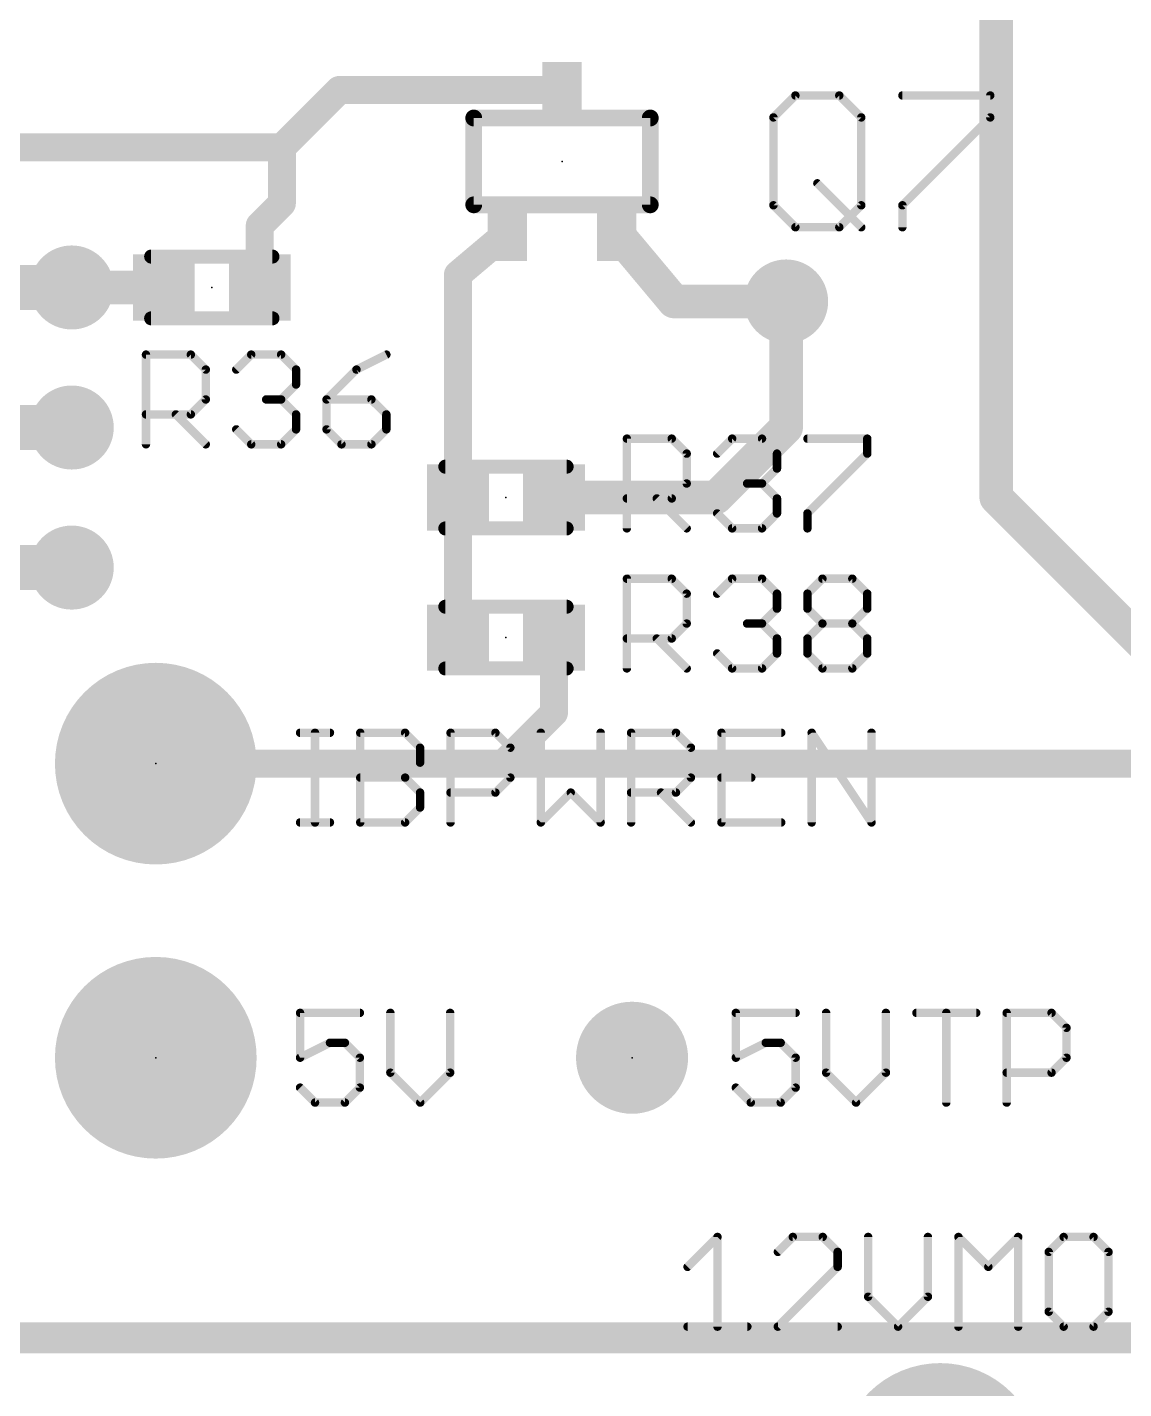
# Model space of a CAD drawing. Extents: x -19 to 124, y 0 to 88.
# Drawn here: x 13.57 to 23.51, y 50.34 to 62.68 of the extents above; entities that cross this region are included whole.
import ezdxf

# ---------------------------------------------------------------- set-up
doc = ezdxf.new("R2010")
doc.units = 0
for name, color, linetype in [('1', 12, 'CONTINUOUS'), ('15', 21, 'CONTINUOUS'), ('16', 132, 'CONTINUOUS'), ('17', 110, 'CONTINUOUS'), ('18', 110, 'CONTINUOUS'), ('21', 253, 'CONTINUOUS'), ('23', 53, 'CONTINUOUS'), ('25', 253, 'CONTINUOUS')]:
    doc.layers.add(name, color=color, linetype=linetype)

# ---------------------------------------------------------------- blocks, each defined once
blk = doc.blocks.new('ROUNDP')
at = {"const_width": 0.5}
blk.add_lwpolyline([(0, -0.25, 1), (0, 0.25, 1), (0, -0.25)], format="xyb", dxfattribs=at)
blk = doc.blocks.new('RECT')
blk.add_solid([(-0.5, -0.5), (0.5, -0.5), (-0.5, 0.5), (0.5, 0.5)])
blk = doc.blocks.new('ROUNDV')
at = {"const_width": 0.5}
blk.add_lwpolyline([(0, -0.25, 1), (0, 0.25, 1), (0, -0.25)], format="xyb", dxfattribs=at)

msp = doc.modelspace()

# ---------------------------------------------------------------- linework, layer by layer
at = {"layer": '1'}
for points, const_width in [([(22.352, 66.548), (22.352, 58.42)], 0.3048), ([(16.3957, 62.1157), (15.875, 61.595)], 0.254), ([(18.415, 62.1157), (16.3957, 62.1157)], 0.254), ([(12.508, 61.595), (15.875, 61.595)], 0.254), ([(15.875, 61.087), (15.875, 61.595)], 0.254), ([(15.675, 60.887), (15.875, 61.087)], 0.254), ([(15.675, 60.325), (15.675, 60.887)], 0.254), ([(17.472, 60.4425), (17.9197, 60.8203)], 0.254), ([(18.9103, 60.8203), (19.431, 60.198)], 0.3048), ([(12.508, 60.325), (13.97, 60.325)], 0.4064), ([(17.472, 58.42), (17.472, 60.4425)], 0.254), ([(13.97, 60.325), (14.805, 60.325)], 0.3048), ([(19.431, 60.198), (20.447, 60.198)], 0.3048), ([(20.447, 59.055), (20.447, 60.198)], 0.3048), ([(12.508, 59.055), (13.97, 59.055)], 0.4064), ([(19.812, 58.42), (20.447, 59.055)], 0.3048), ([(17.472, 57.15), (17.472, 58.42)], 0.254), ([(18.342, 58.42), (19.812, 58.42)], 0.3048), ([(22.352, 58.42), (23.876, 56.896)], 0.3048), ([(12.508, 57.785), (13.97, 57.785)], 0.4064), ([(18.342, 57.15), (18.342, 56.4674)], 0.254), ([(18.342, 56.4674), (17.8816, 56.007)], 0.254), ([(17.8816, 56.007), (14.732, 56.007)], 0.254)]:
    msp.add_lwpolyline(points, dxfattribs=dict(at, const_width=const_width))
for points, const_width in [([(16.3957, 62.1792, 1), (16.3957, 62.0522)], 0.127), ([(16.4406, 62.0708, 1), (16.3508, 62.1606)], 0.127), ([(18.415, 62.0522, 1), (18.415, 62.1792)], 0.127), ([(15.9385, 61.595, 1), (15.8115, 61.595)], 0.127), ([(15.8301, 61.6399, 1), (15.9199, 61.5501)], 0.127), ([(15.875, 61.5315, 1), (15.875, 61.6585)], 0.127), ([(15.8115, 61.087, 1), (15.9385, 61.087)], 0.127), ([(15.9199, 61.0421, 1), (15.8301, 61.1319)], 0.127), ([(15.7385, 60.887, 1), (15.6115, 60.887)], 0.127), ([(15.6301, 60.9319, 1), (15.7199, 60.8421)], 0.127), ([(17.9607, 60.7718, 1), (17.8787, 60.8688)], 0.127), ([(18.9687, 60.8692, 1), (18.8519, 60.7714)], 0.1524), ([(13.97, 60.2234, 1), (13.97, 60.4266)], 0.2032), ([(17.5355, 60.4425, 1), (17.4085, 60.4425)], 0.127), ([(17.431, 60.491, 1), (17.513, 60.394)], 0.127), ([(13.97, 60.4012, 1), (13.97, 60.2488)], 0.1524), ([(14.805, 60.2488, 1), (14.805, 60.4012)], 0.1524), ([(15.6115, 60.325, 1), (15.7385, 60.325)], 0.127), ([(19.431, 60.2742, 1), (19.431, 60.1218)], 0.1524), ([(19.3726, 60.1491, 1), (19.4894, 60.2469)], 0.1524), ([(20.5232, 60.198, 1), (20.3708, 60.198)], 0.1524), ([(20.447, 60.1218, 1), (20.447, 60.2742)], 0.1524), ([(13.97, 58.9534, 1), (13.97, 59.1566)], 0.2032), ([(20.5009, 59.0011, 1), (20.3931, 59.1089)], 0.1524), ([(20.3708, 59.055, 1), (20.5232, 59.055)], 0.1524), ([(17.5355, 58.42, 1), (17.4085, 58.42)], 0.127), ([(18.342, 58.4962, 1), (18.342, 58.3438)], 0.1524), ([(19.7581, 58.4739, 1), (19.8659, 58.3661)], 0.1524), ([(19.812, 58.3438, 1), (19.812, 58.4962)], 0.1524), ([(22.4059, 58.4739, 1), (22.2981, 58.3661)], 0.1524), ([(17.4085, 58.42, 1), (17.5355, 58.42)], 0.127), ([(22.2758, 58.42, 1), (22.4282, 58.42)], 0.1524), ([(13.97, 57.6834, 1), (13.97, 57.8866)], 0.2032), ([(17.4085, 57.15, 1), (17.5355, 57.15)], 0.127), ([(18.4055, 57.15, 1), (18.2785, 57.15)], 0.127), ([(18.3869, 56.4225, 1), (18.2971, 56.5123)], 0.127), ([(18.2785, 56.4674, 1), (18.4055, 56.4674)], 0.127), ([(14.732, 56.0705, 1), (14.732, 55.9435)], 0.127), ([(17.8367, 56.0519, 1), (17.9265, 55.9621)], 0.127), ([(17.8816, 55.9435, 1), (17.8816, 56.0705)], 0.127)]:
    msp.add_lwpolyline(points, format="xyb", dxfattribs=dict(at, const_width=const_width))
at = {"layer": '15', "const_width": 0.2794}
msp.add_lwpolyline([(10.922, 50.8), (39.37, 50.8)], dxfattribs=at)
at = {"layer": '16', "const_width": 0.254}
msp.add_lwpolyline([(14.732, 56.007), (27.813, 56.007)], dxfattribs=at)
at = {"layer": '16', "const_width": 0.127}
msp.add_lwpolyline([(14.732, 56.0705, 1), (14.732, 55.9435)], format="xyb", dxfattribs=at)
at = {"layer": '21'}
for points, const_width in [([(19.2151, 61.8617), (17.6149, 61.8617)], 0.1524), ([(17.6149, 61.8617), (17.6149, 61.0743)], 0.1524), ([(19.2151, 61.0743), (19.2151, 61.8617)], 0.1524), ([(17.6149, 61.0743), (19.2151, 61.0743)], 0.1524), ([(14.69, 60.605), (15.79, 60.605)], 0.127), ([(14.69, 60.045), (15.79, 60.045)], 0.127), ([(17.357, 58.7), (18.457, 58.7)], 0.127), ([(17.357, 58.14), (18.457, 58.14)], 0.127), ([(17.357, 57.43), (18.457, 57.43)], 0.127), ([(17.357, 56.87), (18.457, 56.87)], 0.127)]:
    msp.add_lwpolyline(points, dxfattribs=dict(at, const_width=const_width))
for points, const_width in [([(17.6149, 61.8998, 1), (17.6149, 61.8236)], 0.0762), ([(17.653, 61.8617, 1), (17.5768, 61.8617)], 0.0762), ([(19.2532, 61.8617, 1), (19.177, 61.8617)], 0.0762), ([(19.2151, 61.8236, 1), (19.2151, 61.8998)], 0.0762), ([(17.6149, 61.1124, 1), (17.6149, 61.0362)], 0.0762), ([(19.2151, 61.0362, 1), (19.2151, 61.1124)], 0.0762), ([(17.5768, 61.0743, 1), (17.653, 61.0743)], 0.0762), ([(19.177, 61.0743, 1), (19.2532, 61.0743)], 0.0762), ([(14.69, 60.6368, 1), (14.69, 60.5733)], 0.0635), ([(15.79, 60.5733, 1), (15.79, 60.6368)], 0.0635), ([(14.69, 60.0768, 1), (14.69, 60.0132)], 0.0635), ([(15.79, 60.0132, 1), (15.79, 60.0768)], 0.0635), ([(17.357, 58.7318, 1), (17.357, 58.6683)], 0.0635), ([(18.457, 58.6683, 1), (18.457, 58.7318)], 0.0635), ([(17.357, 58.1718, 1), (17.357, 58.1082)], 0.0635), ([(18.457, 58.1082, 1), (18.457, 58.1718)], 0.0635), ([(17.357, 57.4618, 1), (17.357, 57.3982)], 0.0635), ([(18.457, 57.3982, 1), (18.457, 57.4618)], 0.0635), ([(17.357, 56.9018, 1), (17.357, 56.8383)], 0.0635), ([(18.457, 56.8383, 1), (18.457, 56.9018)], 0.0635)]:
    msp.add_lwpolyline(points, format="xyb", dxfattribs=dict(at, const_width=const_width))
at = {"layer": '23'}
for p in [(18.415, 61.468), (15.24, 60.325), (17.907, 58.42), (17.907, 57.15), (14.732, 56.007), (14.732, 53.34), (19.05, 53.34)]:
    msp.add_point(p, dxfattribs=at)
at = {"layer": '25', "const_width": 0.0762}
for points in [[(20.3317, 61.8668), (20.5308, 62.0659)], [(20.5308, 62.0659), (20.9291, 62.0659)], [(20.9291, 62.0659), (21.1283, 61.8668)], [(21.5011, 62.0659), (22.2976, 62.0659)], [(22.2976, 62.0659), (22.2976, 61.8668)], [(20.3317, 61.0702), (20.3317, 61.8668)], [(21.1283, 61.8668), (21.1283, 61.0702)], [(22.2976, 61.8668), (21.5011, 61.0702)], [(20.73, 61.2694), (21.1283, 60.8711)], [(20.5308, 60.8711), (20.3317, 61.0702)], [(21.1283, 61.0702), (20.9291, 60.8711)], [(21.5011, 61.0702), (21.5011, 60.8711)], [(20.9291, 60.8711), (20.5308, 60.8711)], [(14.6431, 58.9026), (14.6431, 59.7161)], [(14.6431, 59.7161), (15.0498, 59.7161)], [(15.0498, 59.7161), (15.1854, 59.5805)], [(15.4617, 59.5805), (15.5973, 59.7161)], [(15.5973, 59.7161), (15.8684, 59.7161)], [(15.8684, 59.7161), (16.004, 59.5805)], [(16.8226, 59.7161), (16.5514, 59.5805)], [(15.1854, 59.5805), (15.1854, 59.3093)], [(16.004, 59.5805), (16.004, 59.4449)], [(16.5514, 59.5805), (16.2803, 59.3093)], [(16.004, 59.4449), (15.8684, 59.3093)], [(15.1854, 59.3093), (15.0498, 59.1738)], [(15.8684, 59.3093), (15.7328, 59.3093)], [(15.8684, 59.3093), (16.004, 59.1738)], [(16.2803, 59.3093), (16.2803, 59.0382)], [(16.687, 59.3093), (16.2803, 59.3093)], [(16.8226, 59.1738), (16.687, 59.3093)], [(15.0498, 59.1738), (14.6431, 59.1738)], [(14.9143, 59.1738), (15.1854, 58.9026)], [(16.004, 59.1738), (16.004, 59.0382)], [(16.8226, 59.0382), (16.8226, 59.1738)], [(15.5973, 58.9026), (15.4617, 59.0382)], [(16.004, 59.0382), (15.8684, 58.9026)], [(16.2803, 59.0382), (16.4158, 58.9026)], [(16.687, 58.9026), (16.8226, 59.0382)], [(15.8684, 58.9026), (15.5973, 58.9026)], [(16.4158, 58.9026), (16.687, 58.9026)], [(19.0032, 58.1406), (19.0032, 58.9541)], [(19.0032, 58.9541), (19.41, 58.9541)], [(19.41, 58.9541), (19.5456, 58.8185)], [(19.8218, 58.8185), (19.9574, 58.9541)], [(19.9574, 58.9541), (20.2286, 58.9541)], [(20.2286, 58.9541), (20.3641, 58.8185)], [(20.6404, 58.9541), (21.1827, 58.9541)], [(21.1827, 58.9541), (21.1827, 58.8185)], [(19.5456, 58.8185), (19.5456, 58.5473)], [(20.3641, 58.8185), (20.3641, 58.6829)], [(21.1827, 58.8185), (20.6404, 58.2762)], [(20.3641, 58.6829), (20.2286, 58.5473)], [(19.5456, 58.5473), (19.41, 58.4118)], [(20.2286, 58.5473), (20.093, 58.5473)], [(20.2286, 58.5473), (20.3641, 58.4118)], [(19.41, 58.4118), (19.0032, 58.4118)], [(19.2744, 58.4118), (19.5456, 58.1406)], [(20.3641, 58.4118), (20.3641, 58.2762)], [(19.9574, 58.1406), (19.8218, 58.2762)], [(20.3641, 58.2762), (20.2286, 58.1406)], [(20.6404, 58.2762), (20.6404, 58.1406)], [(20.2286, 58.1406), (19.9574, 58.1406)], [(19.0032, 56.8706), (19.0032, 57.6841)], [(19.0032, 57.6841), (19.41, 57.6841)], [(19.41, 57.6841), (19.5456, 57.5485)], [(19.8218, 57.5485), (19.9574, 57.6841)], [(19.9574, 57.6841), (20.2286, 57.6841)], [(20.2286, 57.6841), (20.3641, 57.5485)], [(20.6404, 57.5485), (20.776, 57.6841)], [(20.776, 57.6841), (21.0471, 57.6841)], [(21.0471, 57.6841), (21.1827, 57.5485)], [(19.5456, 57.5485), (19.5456, 57.2773)], [(20.3641, 57.5485), (20.3641, 57.4129)], [(20.6404, 57.4129), (20.6404, 57.5485)], [(21.1827, 57.5485), (21.1827, 57.4129)], [(20.3641, 57.4129), (20.2286, 57.2773)], [(20.776, 57.2773), (20.6404, 57.4129)], [(21.1827, 57.4129), (21.0471, 57.2773)], [(19.5456, 57.2773), (19.41, 57.1418)], [(20.2286, 57.2773), (20.093, 57.2773)], [(20.2286, 57.2773), (20.3641, 57.1418)], [(20.6404, 57.1418), (20.776, 57.2773)], [(20.776, 57.2773), (21.0471, 57.2773)], [(21.0471, 57.2773), (21.1827, 57.1418)], [(19.41, 57.1418), (19.0032, 57.1418)], [(19.2744, 57.1418), (19.5456, 56.8706)], [(20.3641, 57.1418), (20.3641, 57.0062)], [(20.6404, 57.0062), (20.6404, 57.1418)], [(21.1827, 57.1418), (21.1827, 57.0062)], [(19.9574, 56.8706), (19.8218, 57.0062)], [(20.3641, 57.0062), (20.2286, 56.8706)], [(20.776, 56.8706), (20.6404, 57.0062)], [(21.1827, 57.0062), (21.0471, 56.8706)], [(20.2286, 56.8706), (19.9574, 56.8706)], [(21.0471, 56.8706), (20.776, 56.8706)], [(16.0401, 56.2871), (16.3113, 56.2871)], [(16.1757, 55.4736), (16.1757, 56.2871)], [(16.5858, 55.4736), (16.5858, 56.2871)], [(16.5858, 56.2871), (16.9926, 56.2871)], [(16.9926, 56.2871), (17.1281, 56.1515)], [(17.4044, 55.4736), (17.4044, 56.2871)], [(17.4044, 56.2871), (17.8111, 56.2871)], [(17.8111, 56.2871), (17.9467, 56.1515)], [(18.223, 56.2871), (18.223, 55.4736)], [(18.7653, 55.4736), (18.7653, 56.2871)], [(19.0416, 55.4736), (19.0416, 56.2871)], [(19.0416, 56.2871), (19.4483, 56.2871)], [(19.4483, 56.2871), (19.5839, 56.1515)], [(20.4025, 56.2871), (19.8601, 56.2871)], [(19.8601, 56.2871), (19.8601, 55.4736)], [(20.6787, 55.4736), (20.6787, 56.2871)], [(20.6787, 56.2871), (21.221, 55.4736)], [(21.221, 55.4736), (21.221, 56.2871)], [(17.1281, 56.1515), (17.1281, 56.0159)], [(17.9467, 56.1515), (17.9467, 55.8803)], [(19.5839, 56.1515), (19.5839, 55.8803)], [(17.1281, 56.0159), (16.9926, 55.8803)], [(16.5858, 55.8803), (16.9926, 55.8803)], [(16.9926, 55.8803), (17.1281, 55.7448)], [(17.9467, 55.8803), (17.8111, 55.7448)], [(19.5839, 55.8803), (19.4483, 55.7448)], [(19.8601, 55.8803), (20.1313, 55.8803)], [(17.1281, 55.7448), (17.1281, 55.6092)], [(17.8111, 55.7448), (17.4044, 55.7448)], [(18.223, 55.4736), (18.4941, 55.7448)], [(18.4941, 55.7448), (18.7653, 55.4736)], [(19.4483, 55.7448), (19.0416, 55.7448)], [(19.3127, 55.7448), (19.5839, 55.4736)], [(17.1281, 55.6092), (16.9926, 55.4736)], [(16.0401, 55.4736), (16.3113, 55.4736)], [(16.9926, 55.4736), (16.5858, 55.4736)], [(19.8601, 55.4736), (20.4025, 55.4736)], [(16.5824, 53.7471), (16.0401, 53.7471)], [(16.0401, 53.7471), (16.0401, 53.3403)], [(16.8587, 53.7471), (16.8587, 53.2048)], [(17.401, 53.2048), (17.401, 53.7471)], [(20.5333, 53.7471), (19.9909, 53.7471)], [(19.9909, 53.7471), (19.9909, 53.3403)], [(20.8095, 53.7471), (20.8095, 53.2048)], [(21.3519, 53.2048), (21.3519, 53.7471)], [(21.6281, 53.7471), (22.1704, 53.7471)], [(21.8993, 52.9336), (21.8993, 53.7471)], [(22.4467, 52.9336), (22.4467, 53.7471)], [(22.4467, 53.7471), (22.8534, 53.7471)], [(22.8534, 53.7471), (22.989, 53.6115)], [(22.989, 53.6115), (22.989, 53.3403)], [(16.0401, 53.3403), (16.3113, 53.4759)], [(16.3113, 53.4759), (16.4468, 53.4759)], [(16.4468, 53.4759), (16.5824, 53.3403)], [(19.9909, 53.3403), (20.2621, 53.4759)], [(20.2621, 53.4759), (20.3977, 53.4759)], [(20.3977, 53.4759), (20.5333, 53.3403)], [(16.5824, 53.3403), (16.5824, 53.0692)], [(20.5333, 53.3403), (20.5333, 53.0692)], [(22.989, 53.3403), (22.8534, 53.2048)], [(16.8587, 53.2048), (17.1298, 52.9336)], [(17.1298, 52.9336), (17.401, 53.2048)], [(20.8095, 53.2048), (21.0807, 52.9336)], [(21.0807, 52.9336), (21.3519, 53.2048)], [(22.8534, 53.2048), (22.4467, 53.2048)], [(16.1757, 52.9336), (16.0401, 53.0692)], [(16.5824, 53.0692), (16.4468, 52.9336)], [(20.1265, 52.9336), (19.9909, 53.0692)], [(20.5333, 53.0692), (20.3977, 52.9336)], [(16.4468, 52.9336), (16.1757, 52.9336)], [(20.3977, 52.9336), (20.1265, 52.9336)], [(19.5534, 51.4439), (19.8245, 51.7151)], [(19.8245, 51.7151), (19.8245, 50.9016)], [(20.5075, 51.7151), (20.3719, 51.5795)], [(20.7787, 51.7151), (20.5075, 51.7151)], [(20.9143, 51.5795), (20.7787, 51.7151)], [(21.1905, 51.7151), (21.1905, 51.1728)], [(21.7328, 51.1728), (21.7328, 51.7151)], [(22.0091, 50.9016), (22.0091, 51.7151)], [(22.0091, 51.7151), (22.2803, 51.4439)], [(22.2803, 51.4439), (22.5514, 51.7151)], [(22.5514, 51.7151), (22.5514, 50.9016)], [(22.9633, 51.7151), (22.8277, 51.5795)], [(23.2344, 51.7151), (22.9633, 51.7151)], [(23.37, 51.5795), (23.2344, 51.7151)], [(20.9143, 51.4439), (20.9143, 51.5795)], [(22.8277, 51.5795), (22.8277, 51.0372)], [(23.37, 51.0372), (23.37, 51.5795)], [(20.3719, 50.9016), (20.9143, 51.4439)], [(21.1905, 51.1728), (21.4617, 50.9016)], [(21.4617, 50.9016), (21.7328, 51.1728)], [(22.8277, 51.0372), (22.9633, 50.9016)], [(23.2344, 50.9016), (23.37, 51.0372)], [(19.5534, 50.9016), (20.0957, 50.9016)], [(20.9143, 50.9016), (20.3719, 50.9016)], [(22.9633, 50.9016), (23.2344, 50.9016)]]:
    msp.add_lwpolyline(points, dxfattribs=at)
at = {"layer": '25', "const_width": 0.0381}
for points in [[(20.5308, 62.085, 1), (20.5308, 62.0469)], [(20.5443, 62.0524, 1), (20.5174, 62.0794)], [(20.9426, 62.0794, 1), (20.9156, 62.0524)], [(20.9291, 62.0469, 1), (20.9291, 62.085)], [(21.5011, 62.085, 1), (21.5011, 62.0469)], [(22.3167, 62.0659, 1), (22.2786, 62.0659)], [(22.2976, 62.0469, 1), (22.2976, 62.085)], [(20.3508, 61.8668, 1), (20.3127, 61.8668)], [(20.3182, 61.8803, 1), (20.3452, 61.8533)], [(21.1473, 61.8668, 1), (21.1092, 61.8668)], [(21.1148, 61.8533, 1), (21.1417, 61.8803)], [(22.2786, 61.8668, 1), (22.3167, 61.8668)], [(22.3111, 61.8533, 1), (22.2842, 61.8803)], [(20.7434, 61.2828, 1), (20.7165, 61.2559)], [(20.3452, 61.0837, 1), (20.3182, 61.0568)], [(20.3127, 61.0702, 1), (20.3508, 61.0702)], [(21.1092, 61.0702, 1), (21.1473, 61.0702)], [(21.1417, 61.0568, 1), (21.1148, 61.0837)], [(21.5202, 61.0702, 1), (21.4821, 61.0702)], [(21.4876, 61.0837, 1), (21.5146, 61.0568)], [(20.5308, 60.8902, 1), (20.5308, 60.8521)], [(20.5174, 60.8576, 1), (20.5443, 60.8846)], [(20.9156, 60.8846, 1), (20.9426, 60.8576)], [(20.9291, 60.8521, 1), (20.9291, 60.8902)], [(21.1148, 60.8576, 1), (21.1417, 60.8846)], [(21.4821, 60.8711, 1), (21.5202, 60.8711)], [(14.6431, 59.7351, 1), (14.6431, 59.697)], [(14.6622, 59.7161, 1), (14.6241, 59.7161)], [(15.0633, 59.7296, 1), (15.0364, 59.7026)], [(15.0498, 59.697, 1), (15.0498, 59.7351)], [(15.5973, 59.7351, 1), (15.5973, 59.697)], [(15.6107, 59.7026, 1), (15.5838, 59.7296)], [(15.8819, 59.7296, 1), (15.855, 59.7026)], [(15.8684, 59.697, 1), (15.8684, 59.7351)], [(16.8311, 59.6991, 1), (16.8141, 59.7331)], [(15.2045, 59.5805, 1), (15.1664, 59.5805)], [(15.172, 59.567, 1), (15.1989, 59.594)], [(15.4482, 59.594, 1), (15.4751, 59.567)], [(16.0231, 59.5805, 1), (15.985, 59.5805)], [(15.9905, 59.567, 1), (16.0175, 59.594)], [(16.5429, 59.5976, 1), (16.5599, 59.5635)], [(16.5649, 59.567, 1), (16.5379, 59.594)], [(15.985, 59.4449, 1), (16.0231, 59.4449)], [(16.0175, 59.4315, 1), (15.9905, 59.4584)], [(15.1664, 59.3093, 1), (15.2045, 59.3093)], [(15.1989, 59.2959, 1), (15.172, 59.3228)], [(15.7328, 59.3284, 1), (15.7328, 59.2903)], [(15.8819, 59.3228, 1), (15.855, 59.2959)], [(15.855, 59.3228, 1), (15.8819, 59.2959)], [(15.8684, 59.2903, 1), (15.8684, 59.3284)], [(16.2993, 59.3093, 1), (16.2612, 59.3093)], [(16.2803, 59.3284, 1), (16.2803, 59.2903)], [(16.2668, 59.3228, 1), (16.2937, 59.2959)], [(16.7005, 59.3228, 1), (16.6735, 59.2959)], [(16.687, 59.2903, 1), (16.687, 59.3284)], [(14.6431, 59.1928, 1), (14.6431, 59.1547)], [(14.9277, 59.1872, 1), (14.9008, 59.1603)], [(15.0364, 59.1872, 1), (15.0633, 59.1603)], [(15.0498, 59.1547, 1), (15.0498, 59.1928)], [(16.0231, 59.1738, 1), (15.985, 59.1738)], [(15.9905, 59.1603, 1), (16.0175, 59.1872)], [(16.8416, 59.1738, 1), (16.8035, 59.1738)], [(16.8091, 59.1603, 1), (16.8361, 59.1872)], [(15.4751, 59.0517, 1), (15.4482, 59.0247)], [(15.985, 59.0382, 1), (16.0231, 59.0382)], [(16.0175, 59.0247, 1), (15.9905, 59.0517)], [(16.2937, 59.0517, 1), (16.2668, 59.0247)], [(16.2612, 59.0382, 1), (16.2993, 59.0382)], [(16.8035, 59.0382, 1), (16.8416, 59.0382)], [(16.8361, 59.0247, 1), (16.8091, 59.0517)], [(14.6241, 58.9026, 1), (14.6622, 58.9026)], [(15.172, 58.8891, 1), (15.1989, 58.9161)], [(15.5973, 58.9216, 1), (15.5973, 58.8835)], [(15.5838, 58.8891, 1), (15.6107, 58.9161)], [(15.855, 58.9161, 1), (15.8819, 58.8891)], [(15.8684, 58.8835, 1), (15.8684, 58.9216)], [(16.4158, 58.9216, 1), (16.4158, 58.8835)], [(16.4024, 58.8891, 1), (16.4293, 58.9161)], [(16.6735, 58.9161, 1), (16.7005, 58.8891)], [(16.687, 58.8835, 1), (16.687, 58.9216)], [(19.0032, 58.9731, 1), (19.0032, 58.935)], [(19.0223, 58.9541, 1), (18.9842, 58.9541)], [(19.4234, 58.9676, 1), (19.3965, 58.9406)], [(19.41, 58.935, 1), (19.41, 58.9731)], [(19.9574, 58.9731, 1), (19.9574, 58.935)], [(19.9709, 58.9406, 1), (19.9439, 58.9676)], [(20.242, 58.9676, 1), (20.2151, 58.9406)], [(20.2286, 58.935, 1), (20.2286, 58.9731)], [(20.6404, 58.9731, 1), (20.6404, 58.935)], [(21.2018, 58.9541, 1), (21.1637, 58.9541)], [(21.1827, 58.935, 1), (21.1827, 58.9731)], [(19.5646, 58.8185, 1), (19.5265, 58.8185)], [(19.5321, 58.805, 1), (19.559, 58.832)], [(19.8083, 58.832, 1), (19.8353, 58.805)], [(20.3832, 58.8185, 1), (20.3451, 58.8185)], [(20.3507, 58.805, 1), (20.3776, 58.832)], [(21.1637, 58.8185, 1), (21.2018, 58.8185)], [(21.1962, 58.805, 1), (21.1692, 58.832)], [(20.3451, 58.6829, 1), (20.3832, 58.6829)], [(20.3776, 58.6695, 1), (20.3507, 58.6964)], [(19.5265, 58.5473, 1), (19.5646, 58.5473)], [(19.559, 58.5339, 1), (19.5321, 58.5608)], [(20.093, 58.5664, 1), (20.093, 58.5283)], [(20.242, 58.5608, 1), (20.2151, 58.5339)], [(20.2151, 58.5608, 1), (20.242, 58.5339)], [(20.2286, 58.5283, 1), (20.2286, 58.5664)], [(19.0032, 58.4308, 1), (19.0032, 58.3927)], [(19.2879, 58.4252, 1), (19.2609, 58.3983)], [(19.3965, 58.4252, 1), (19.4234, 58.3983)], [(19.41, 58.3927, 1), (19.41, 58.4308)], [(20.3832, 58.4118, 1), (20.3451, 58.4118)], [(20.3507, 58.3983, 1), (20.3776, 58.4252)], [(19.8353, 58.2897, 1), (19.8083, 58.2627)], [(20.3451, 58.2762, 1), (20.3832, 58.2762)], [(20.3776, 58.2627, 1), (20.3507, 58.2897)], [(20.6594, 58.2762, 1), (20.6213, 58.2762)], [(20.6269, 58.2897, 1), (20.6539, 58.2627)], [(18.9842, 58.1406, 1), (19.0223, 58.1406)], [(19.5321, 58.1271, 1), (19.559, 58.1541)], [(19.9574, 58.1597, 1), (19.9574, 58.1216)], [(19.9439, 58.1271, 1), (19.9709, 58.1541)], [(20.2151, 58.1541, 1), (20.242, 58.1271)], [(20.2286, 58.1216, 1), (20.2286, 58.1597)], [(20.6213, 58.1406, 1), (20.6594, 58.1406)], [(19.0032, 57.7031, 1), (19.0032, 57.665)], [(19.0223, 57.6841, 1), (18.9842, 57.6841)], [(19.4234, 57.6976, 1), (19.3965, 57.6706)], [(19.41, 57.665, 1), (19.41, 57.7031)], [(19.9574, 57.7031, 1), (19.9574, 57.665)], [(19.9709, 57.6706, 1), (19.9439, 57.6976)], [(20.242, 57.6976, 1), (20.2151, 57.6706)], [(20.2286, 57.665, 1), (20.2286, 57.7031)], [(20.776, 57.7031, 1), (20.776, 57.665)], [(20.7894, 57.6706, 1), (20.7625, 57.6976)], [(21.0606, 57.6976, 1), (21.0337, 57.6706)], [(21.0471, 57.665, 1), (21.0471, 57.7031)], [(19.5646, 57.5485, 1), (19.5265, 57.5485)], [(19.5321, 57.535, 1), (19.559, 57.562)], [(19.8083, 57.562, 1), (19.8353, 57.535)], [(20.3832, 57.5485, 1), (20.3451, 57.5485)], [(20.3507, 57.535, 1), (20.3776, 57.562)], [(20.6594, 57.5485, 1), (20.6213, 57.5485)], [(20.6269, 57.562, 1), (20.6539, 57.535)], [(21.2018, 57.5485, 1), (21.1637, 57.5485)], [(21.1692, 57.535, 1), (21.1962, 57.562)], [(20.3451, 57.4129, 1), (20.3832, 57.4129)], [(20.3776, 57.3995, 1), (20.3507, 57.4264)], [(20.6539, 57.4264, 1), (20.6269, 57.3995)], [(20.6213, 57.4129, 1), (20.6594, 57.4129)], [(21.1637, 57.4129, 1), (21.2018, 57.4129)], [(21.1962, 57.3995, 1), (21.1692, 57.4264)], [(19.5265, 57.2773, 1), (19.5646, 57.2773)], [(19.559, 57.2639, 1), (19.5321, 57.2908)], [(20.093, 57.2964, 1), (20.093, 57.2583)], [(20.242, 57.2908, 1), (20.2151, 57.2639)], [(20.2151, 57.2908, 1), (20.242, 57.2639)], [(20.2286, 57.2583, 1), (20.2286, 57.2964)], [(20.776, 57.2964, 1), (20.776, 57.2583)], [(20.7894, 57.2639, 1), (20.7625, 57.2908)], [(20.7625, 57.2639, 1), (20.7894, 57.2908)], [(21.0606, 57.2908, 1), (21.0337, 57.2639)], [(21.0337, 57.2908, 1), (21.0606, 57.2639)], [(21.0471, 57.2583, 1), (21.0471, 57.2964)], [(19.0032, 57.1608, 1), (19.0032, 57.1227)], [(19.2879, 57.1552, 1), (19.2609, 57.1283)], [(19.3965, 57.1552, 1), (19.4234, 57.1283)], [(19.41, 57.1227, 1), (19.41, 57.1608)], [(20.3832, 57.1418, 1), (20.3451, 57.1418)], [(20.3507, 57.1283, 1), (20.3776, 57.1552)], [(20.6594, 57.1418, 1), (20.6213, 57.1418)], [(20.6269, 57.1552, 1), (20.6539, 57.1283)], [(21.2018, 57.1418, 1), (21.1637, 57.1418)], [(21.1692, 57.1283, 1), (21.1962, 57.1552)], [(19.8353, 57.0197, 1), (19.8083, 56.9927)], [(20.3776, 56.9927, 1), (20.3507, 57.0197)], [(20.6539, 57.0197, 1), (20.6269, 56.9927)], [(21.1962, 56.9927, 1), (21.1692, 57.0197)], [(20.3451, 57.0062, 1), (20.3832, 57.0062)], [(20.6213, 57.0062, 1), (20.6594, 57.0062)], [(21.1637, 57.0062, 1), (21.2018, 57.0062)], [(18.9842, 56.8706, 1), (19.0223, 56.8706)], [(19.5321, 56.8571, 1), (19.559, 56.8841)], [(19.9574, 56.8897, 1), (19.9574, 56.8516)], [(19.9439, 56.8571, 1), (19.9709, 56.8841)], [(20.2151, 56.8841, 1), (20.242, 56.8571)], [(20.2286, 56.8516, 1), (20.2286, 56.8897)], [(20.776, 56.8897, 1), (20.776, 56.8516)], [(20.7625, 56.8571, 1), (20.7894, 56.8841)], [(21.0337, 56.8841, 1), (21.0606, 56.8571)], [(21.0471, 56.8516, 1), (21.0471, 56.8897)], [(16.0401, 56.3061, 1), (16.0401, 56.268)], [(16.1947, 56.2871, 1), (16.1566, 56.2871)], [(16.3113, 56.268, 1), (16.3113, 56.3061)], [(16.5858, 56.3061, 1), (16.5858, 56.268)], [(16.6049, 56.2871, 1), (16.5668, 56.2871)], [(17.006, 56.3006, 1), (16.9791, 56.2736)], [(16.9926, 56.268, 1), (16.9926, 56.3061)], [(17.4234, 56.2871, 1), (17.3853, 56.2871)], [(17.4044, 56.3061, 1), (17.4044, 56.268)], [(17.8246, 56.3006, 1), (17.7977, 56.2736)], [(17.8111, 56.268, 1), (17.8111, 56.3061)], [(18.242, 56.2871, 1), (18.2039, 56.2871)], [(18.7844, 56.2871, 1), (18.7463, 56.2871)], [(19.0606, 56.2871, 1), (19.0225, 56.2871)], [(19.0416, 56.3061, 1), (19.0416, 56.268)], [(19.4618, 56.3006, 1), (19.4348, 56.2736)], [(19.4483, 56.268, 1), (19.4483, 56.3061)], [(19.8601, 56.3061, 1), (19.8601, 56.268)], [(19.8792, 56.2871, 1), (19.8411, 56.2871)], [(20.4025, 56.268, 1), (20.4025, 56.3061)], [(20.6946, 56.2977, 1), (20.6629, 56.2765)], [(20.6978, 56.2871, 1), (20.6597, 56.2871)], [(21.2401, 56.2871, 1), (21.202, 56.2871)], [(17.1472, 56.1515, 1), (17.1091, 56.1515)], [(17.1147, 56.138, 1), (17.1416, 56.165)], [(17.9658, 56.1515, 1), (17.9277, 56.1515)], [(17.9333, 56.138, 1), (17.9602, 56.165)], [(19.6029, 56.1515, 1), (19.5648, 56.1515)], [(19.5704, 56.138, 1), (19.5974, 56.165)], [(17.1416, 56.0025, 1), (17.1147, 56.0294)], [(17.1091, 56.0159, 1), (17.1472, 56.0159)], [(16.5858, 55.8994, 1), (16.5858, 55.8613)], [(17.006, 55.8938, 1), (16.9791, 55.8669)], [(16.9791, 55.8938, 1), (17.006, 55.8669)], [(16.9926, 55.8613, 1), (16.9926, 55.8994)], [(17.9277, 55.8803, 1), (17.9658, 55.8803)], [(17.9602, 55.8669, 1), (17.9333, 55.8938)], [(19.5648, 55.8803, 1), (19.6029, 55.8803)], [(19.5974, 55.8669, 1), (19.5704, 55.8938)], [(19.8601, 55.8994, 1), (19.8601, 55.8613)], [(20.1313, 55.8613, 1), (20.1313, 55.8994)], [(17.1472, 55.7448, 1), (17.1091, 55.7448)], [(17.1147, 55.7313, 1), (17.1416, 55.7582)], [(17.4044, 55.7638, 1), (17.4044, 55.7257)], [(17.7977, 55.7582, 1), (17.8246, 55.7313)], [(17.8111, 55.7257, 1), (17.8111, 55.7638)], [(18.5076, 55.7582, 1), (18.4807, 55.7313)], [(18.5076, 55.7313, 1), (18.4807, 55.7582)], [(19.0416, 55.7638, 1), (19.0416, 55.7257)], [(19.3262, 55.7582, 1), (19.2992, 55.7313)], [(19.4348, 55.7582, 1), (19.4618, 55.7313)], [(19.4483, 55.7257, 1), (19.4483, 55.7638)], [(17.1091, 55.6092, 1), (17.1472, 55.6092)], [(17.1416, 55.5957, 1), (17.1147, 55.6227)], [(16.0401, 55.4927, 1), (16.0401, 55.4546)], [(16.1566, 55.4736, 1), (16.1947, 55.4736)], [(16.3113, 55.4546, 1), (16.3113, 55.4927)], [(16.5858, 55.4927, 1), (16.5858, 55.4546)], [(16.5668, 55.4736, 1), (16.6049, 55.4736)], [(16.9791, 55.4871, 1), (17.006, 55.4601)], [(16.9926, 55.4546, 1), (16.9926, 55.4927)], [(17.3853, 55.4736, 1), (17.4234, 55.4736)], [(18.2095, 55.4871, 1), (18.2364, 55.4601)], [(18.2039, 55.4736, 1), (18.242, 55.4736)], [(18.7463, 55.4736, 1), (18.7844, 55.4736)], [(18.7518, 55.4601, 1), (18.7788, 55.4871)], [(19.0225, 55.4736, 1), (19.0606, 55.4736)], [(19.5704, 55.4601, 1), (19.5974, 55.4871)], [(19.8601, 55.4927, 1), (19.8601, 55.4546)], [(19.8411, 55.4736, 1), (19.8792, 55.4736)], [(20.4025, 55.4546, 1), (20.4025, 55.4927)], [(20.6597, 55.4736, 1), (20.6978, 55.4736)], [(21.202, 55.4736, 1), (21.2401, 55.4736)], [(21.2052, 55.463, 1), (21.2369, 55.4842)], [(16.0401, 53.7661, 1), (16.0401, 53.728)], [(16.0592, 53.7471, 1), (16.0211, 53.7471)], [(16.5824, 53.728, 1), (16.5824, 53.7661)], [(16.8777, 53.7471, 1), (16.8396, 53.7471)], [(17.4201, 53.7471, 1), (17.382, 53.7471)], [(19.9909, 53.7661, 1), (19.9909, 53.728)], [(20.01, 53.7471, 1), (19.9719, 53.7471)], [(20.5333, 53.728, 1), (20.5333, 53.7661)], [(20.8286, 53.7471, 1), (20.7905, 53.7471)], [(21.3709, 53.7471, 1), (21.3328, 53.7471)], [(21.6281, 53.7661, 1), (21.6281, 53.728)], [(21.9183, 53.7471, 1), (21.8802, 53.7471)], [(22.1704, 53.728, 1), (22.1704, 53.7661)], [(22.4657, 53.7471, 1), (22.4276, 53.7471)], [(22.4467, 53.7661, 1), (22.4467, 53.728)], [(22.8669, 53.7606, 1), (22.84, 53.7336)], [(22.8534, 53.728, 1), (22.8534, 53.7661)], [(23.0081, 53.6115, 1), (22.97, 53.6115)], [(22.9755, 53.598, 1), (23.0025, 53.625)], [(16.3113, 53.495, 1), (16.3113, 53.4569)], [(16.3198, 53.4589, 1), (16.3027, 53.493)], [(16.4603, 53.4894, 1), (16.4334, 53.4625)], [(16.4468, 53.4569, 1), (16.4468, 53.495)], [(20.2621, 53.495, 1), (20.2621, 53.4569)], [(20.2706, 53.4589, 1), (20.2536, 53.493)], [(20.4112, 53.4894, 1), (20.3842, 53.4625)], [(20.3977, 53.4569, 1), (20.3977, 53.495)], [(16.0316, 53.3574, 1), (16.0486, 53.3233)], [(16.0211, 53.3403, 1), (16.0592, 53.3403)], [(16.6015, 53.3403, 1), (16.5634, 53.3403)], [(16.569, 53.3269, 1), (16.5959, 53.3538)], [(19.9824, 53.3574, 1), (19.9995, 53.3233)], [(19.9719, 53.3403, 1), (20.01, 53.3403)], [(20.5523, 53.3403, 1), (20.5142, 53.3403)], [(20.5198, 53.3269, 1), (20.5467, 53.3538)], [(22.97, 53.3403, 1), (23.0081, 53.3403)], [(23.0025, 53.3269, 1), (22.9755, 53.3538)], [(16.8721, 53.2182, 1), (16.8452, 53.1913)], [(16.8396, 53.2048, 1), (16.8777, 53.2048)], [(17.382, 53.2048, 1), (17.4201, 53.2048)], [(17.4145, 53.1913, 1), (17.3875, 53.2182)], [(20.823, 53.2182, 1), (20.7961, 53.1913)], [(20.7905, 53.2048, 1), (20.8286, 53.2048)], [(21.3328, 53.2048, 1), (21.3709, 53.2048)], [(21.3653, 53.1913, 1), (21.3384, 53.2182)], [(22.4467, 53.2238, 1), (22.4467, 53.1857)], [(22.84, 53.2182, 1), (22.8669, 53.1913)], [(22.8534, 53.1857, 1), (22.8534, 53.2238)], [(16.0536, 53.0827, 1), (16.0266, 53.0557)], [(16.5959, 53.0557, 1), (16.569, 53.0827)], [(20.0044, 53.0827, 1), (19.9775, 53.0557)], [(20.5467, 53.0557, 1), (20.5198, 53.0827)], [(16.1757, 52.9527, 1), (16.1757, 52.9146)], [(16.1622, 52.9201, 1), (16.1892, 52.9471)], [(16.4334, 52.9471, 1), (16.4603, 52.9201)], [(16.4468, 52.9146, 1), (16.4468, 52.9527)], [(16.5634, 53.0692, 1), (16.6015, 53.0692)], [(17.1164, 52.9471, 1), (17.1433, 52.9201)], [(17.1164, 52.9201, 1), (17.1433, 52.9471)], [(20.1265, 52.9527, 1), (20.1265, 52.9146)], [(20.1131, 52.9201, 1), (20.14, 52.9471)], [(20.3842, 52.9471, 1), (20.4112, 52.9201)], [(20.3977, 52.9146, 1), (20.3977, 52.9527)], [(20.5142, 53.0692, 1), (20.5523, 53.0692)], [(21.0672, 52.9471, 1), (21.0942, 52.9201)], [(21.0672, 52.9201, 1), (21.0942, 52.9471)], [(21.8802, 52.9336, 1), (21.9183, 52.9336)], [(22.4276, 52.9336, 1), (22.4657, 52.9336)], [(19.8436, 51.7151, 1), (19.8055, 51.7151)], [(19.838, 51.7016, 1), (19.8111, 51.7286)], [(20.5075, 51.7341, 1), (20.5075, 51.696)], [(20.521, 51.7016, 1), (20.4941, 51.7286)], [(20.7922, 51.7286, 1), (20.7652, 51.7016)], [(20.7787, 51.696, 1), (20.7787, 51.7341)], [(21.2096, 51.7151, 1), (21.1715, 51.7151)], [(21.7519, 51.7151, 1), (21.7138, 51.7151)], [(22.0281, 51.7151, 1), (21.99, 51.7151)], [(22.0226, 51.7286, 1), (21.9956, 51.7016)], [(22.5705, 51.7151, 1), (22.5324, 51.7151)], [(22.5649, 51.7016, 1), (22.538, 51.7286)], [(22.9633, 51.7341, 1), (22.9633, 51.696)], [(22.9767, 51.7016, 1), (22.9498, 51.7286)], [(23.2479, 51.7286, 1), (23.221, 51.7016)], [(23.2344, 51.696, 1), (23.2344, 51.7341)], [(20.3585, 51.593, 1), (20.3854, 51.566)], [(20.9333, 51.5795, 1), (20.8952, 51.5795)], [(20.9008, 51.566, 1), (20.9277, 51.593)], [(22.8467, 51.5795, 1), (22.8086, 51.5795)], [(22.8142, 51.593, 1), (22.8411, 51.566)], [(23.3891, 51.5795, 1), (23.351, 51.5795)], [(23.3565, 51.566, 1), (23.3835, 51.593)], [(19.5399, 51.4574, 1), (19.5668, 51.4305)], [(20.8952, 51.4439, 1), (20.9333, 51.4439)], [(20.9277, 51.4305, 1), (20.9008, 51.4574)], [(22.2668, 51.4574, 1), (22.2937, 51.4305)], [(22.2668, 51.4305, 1), (22.2937, 51.4574)], [(21.204, 51.1862, 1), (21.177, 51.1593)], [(21.1715, 51.1728, 1), (21.2096, 51.1728)], [(21.7138, 51.1728, 1), (21.7519, 51.1728)], [(21.7463, 51.1593, 1), (21.7194, 51.1862)], [(22.8411, 51.0507, 1), (22.8142, 51.0237)], [(22.8086, 51.0372, 1), (22.8467, 51.0372)], [(23.351, 51.0372, 1), (23.3891, 51.0372)], [(23.3835, 51.0237, 1), (23.3565, 51.0507)], [(19.5534, 50.9207, 1), (19.5534, 50.8826)], [(19.8055, 50.9016, 1), (19.8436, 50.9016)], [(20.0957, 50.8826, 1), (20.0957, 50.9207)], [(20.3719, 50.9207, 1), (20.3719, 50.8826)], [(20.3585, 50.9151, 1), (20.3854, 50.8881)], [(20.9143, 50.8826, 1), (20.9143, 50.9207)], [(21.4482, 50.9151, 1), (21.4752, 50.8881)], [(21.4482, 50.8881, 1), (21.4752, 50.9151)], [(21.99, 50.9016, 1), (22.0281, 50.9016)], [(22.5324, 50.9016, 1), (22.5705, 50.9016)], [(22.9633, 50.9207, 1), (22.9633, 50.8826)], [(22.9498, 50.8881, 1), (22.9767, 50.9151)], [(23.221, 50.9151, 1), (23.2479, 50.8881)], [(23.2344, 50.8826, 1), (23.2344, 50.9207)]]:
    msp.add_lwpolyline(points, format="xyb", dxfattribs=at)

# ---------------------------------------------------------------- block references
at = {"layer": '1', "xscale": 0.3556, "yscale": 0.508}
for p in [(18.415, 62.1157), (17.9197, 60.8203), (18.9103, 60.8203)]:
    msp.add_blockref('RECT', p, dxfattribs=at)
at = {"layer": '1', "xscale": 0.56, "yscale": 0.6, "rotation": 180}
for p in [(14.805, 60.325), (15.675, 60.325), (17.472, 58.42), (18.342, 58.42), (17.472, 57.15), (18.342, 57.15)]:
    msp.add_blockref('RECT', p, dxfattribs=at)
at = {"layer": '17'}
for p, xscale, yscale in [((14.732, 56.007), 1.8288, 1.8288), ((14.732, 56.007), 1.8288, 1.8288), ((14.732, 56.007), 1.8288, 1.8288), ((14.732, 56.007), 1.8288, 1.8288), ((14.732, 53.34), 1.8288, 1.8288), ((14.732, 53.34), 1.8288, 1.8288), ((14.732, 53.34), 1.8288, 1.8288), ((14.732, 53.34), 1.8288, 1.8288), ((19.05, 53.34), 1.016, 1.016), ((19.05, 53.34), 1.016, 1.016), ((19.05, 53.34), 1.016, 1.016), ((19.05, 53.34), 1.016, 1.016), ((21.844, 49.657), 1.8288, 1.8288), ((21.844, 49.657), 1.8288, 1.8288), ((21.844, 49.657), 1.8288, 1.8288), ((21.844, 49.657), 1.8288, 1.8288)]:
    msp.add_blockref('ROUNDP', p, dxfattribs=dict(at, xscale=xscale, yscale=yscale))
at = {"layer": '18', "xscale": 0.762, "yscale": 0.762}
for p in [(13.97, 60.325), (13.97, 60.325), (20.447, 60.198), (20.447, 60.198), (13.97, 59.055), (13.97, 59.055), (13.97, 57.785), (13.97, 57.785)]:
    msp.add_blockref('ROUNDV', p, dxfattribs=at)

doc.saveas('drawing.dxf')
